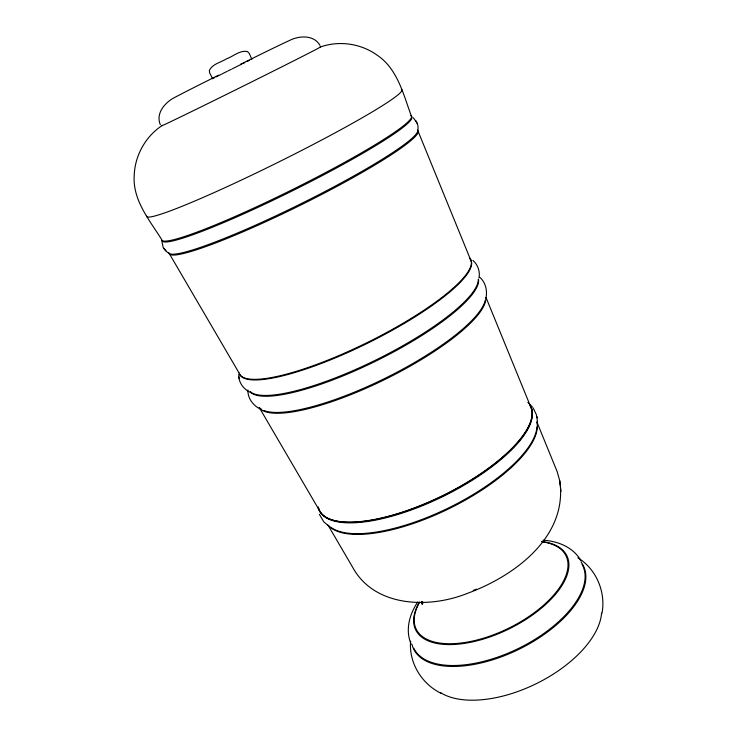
<?xml version="1.0" encoding="UTF-8"?>
<svg xmlns="http://www.w3.org/2000/svg" width="737" height="737" viewBox="0 0 737 737"><rect width="100%" height="100%" fill="white"/><g stroke="black" fill="none" stroke-linecap="round" stroke-linejoin="round"><path stroke-width="1.11" d="M560.433 486.862C564.164 540.322 511.671 577.255 466.982 593.534C428.989 608.67 374.285 607.399 352.489 567.002L327.91 524.947M161.928 241.46L163.163 247.42L167.566 252.616M478.995 278.006C480.248 271.621 477.843 264.583 472.896 260.391M486.088 297.297C487.443 290.138 485.37 282.124 479.787 277.269M418.054 129.362L417.943 125.594L416.589 122.093M410.601 641.172C408.703 662.821 421.813 684.083 441.233 693.397M422.375 601.908L422.108 604.165L422.034 602.083M601.991 613.23C605.961 592.041 596.353 569.102 577.872 557.78M422.31 601.604L421.979 603.557L422.596 601.576M417.778 602C409.477 614.013 405.046 630.218 411.145 644.129M161.919 125.686C145.29 136.686 134.779 155.894 134.189 175.793C132.678 200.271 149.427 219.976 161.578 239.405A139.431 12.925 -26.4 0 0 293.87 188.884A139.431 12.925 -26.4 0 0 410.942 115.516M213.15 78.454L214.338 77.827M216.116 76.906L221.22 74.326M222.012 73.93L226.941 71.452M218.613 75.174C204.25 82.387 189.833 89.49 175.618 96.971C165.613 101.724 155.341 112.973 160.316 124.682M227.797 71.028L231.372 69.25M232.275 68.799L241.8 64.091M240.437 64.322C256.891 56.261 273.252 47.988 289.881 40.295C299.508 35.496 313.999 34.823 319.969 45.381M242.795 63.603L244.795 62.636M247.356 61.383L249.428 60.388M251.824 59.273L249.226 53.322L247.337 51.516C239.755 50.042 233.343 56.417 226.535 58.803C220.787 62.461 212.625 63.833 209.372 70.337L209.658 72.935L212.652 78.767M320.595 46.91C339.37 40.332 361.001 43.566 377.132 55.155C397.962 69.177 403.461 95.045 411.697 116.971M542.985 540.23C557.891 540.967 573.865 547.453 581.189 561.198M251.28 392.812C243.993 389.873 238.162 382.457 238.797 374.359M260.907 409.33C253.427 406.023 247.531 398.395 247.918 389.984M329.918 527.093L323.755 521.814L319.407 514.352M413.346 117.763L417.17 123.208M527.876 402.393L532.455 407.1M163.817 248.48L164.581 249.465M164.941 249.926L165.714 250.921M533.137 407.92L536.389 414.728L537.052 417.87M238.981 372.811L169.077 253.224A138.814 14.685 -26.3 0 0 301.626 204.619A138.814 14.685 -26.3 0 0 417.345 129.869M259.231 407.45L318.771 509.35M415.751 120.546L416.322 121.642M421.85 601.475L422.762 603.456L422.08 601.659M418.192 131.518L471.229 261.322M486.134 297.794L531.672 409.201M536.831 421.859L557.135 471.56L559.733 480.681L560.949 491.515M421.896 601.963L422.393 604.054L422.172 602.028M559.733 480.681L560.249 485.37M536.969 416.801L537.522 423.701M238.926 376.764L239 378.367M529.562 404.383A117.819 41.512 -26.2 0 1 441.85 496.056A117.819 41.512 -26.2 0 1 318.108 507.351M581.18 562.285A94.511 46.459 -26.1 0 1 518.369 649.583A94.511 46.459 -26.1 0 1 412.001 644.47M582.055 564.376A94.023 46.164 -26.1 0 1 519.705 647.851A94.023 46.164 -26.1 0 1 413.807 648.265M541.502 541.511A84.184 40.249 -26.1 0 1 555.514 594.262A84.184 40.249 -26.1 0 1 454.876 644.424A84.184 40.249 -26.1 0 1 419.187 602.479M319.711 47.251A88.587 0.7 -26.4 0 1 242.528 86.45A88.587 0.7 -26.4 0 1 162.49 125.308M401.398 89.38A142.462 9.913 -26.4 0 1 280.272 161.237A142.462 9.913 -26.4 0 1 146.635 215.923M469.819 258.254A128.975 28.522 -26.3 0 1 369.09 341.627A128.975 28.522 -26.3 0 1 239.092 373.005M417.815 130.606A138.888 14.574 -26.3 0 1 293.262 207.53A138.888 14.574 -26.3 0 1 168.58 252.376M411.283 116.446A139.321 13.026 -26.4 0 1 294.349 189.86A139.321 13.026 -26.4 0 1 162.103 240.244M478.608 280.124A127.648 30.217 -26.3 0 1 376.312 360.881A127.648 30.217 -26.3 0 1 250.727 392.416M470.077 258.89A128.929 28.586 -26.3 0 1 369.421 342.3A128.929 28.586 -26.3 0 1 239.442 373.604M478.258 279.277A127.713 30.134 -26.3 0 1 375.879 359.997A127.713 30.134 -26.3 0 1 250.258 391.623M542.063 541.796A83.41 39.853 -26.1 0 1 554.15 594.575A83.41 39.853 -26.1 0 1 454.572 643.604A83.41 39.853 -26.1 0 1 419.666 602.065M537.024 422.762A116.842 42.479 -26.2 0 1 449.8 508.3A116.842 42.479 -26.2 0 1 328.545 525.592M536.987 426.834A116.934 42.433 -26.2 0 1 448.271 508.06A116.934 42.433 -26.2 0 1 330.987 527.434M531.948 410.012A117.708 41.558 -26.2 0 1 434.176 500.644A117.708 41.558 -26.2 0 1 318.347 507.019M529.839 405.193A117.708 41.558 -26.2 0 1 531.663 408.98M529.636 404.585A117.8 41.521 -26.2 0 1 441.951 496.259A117.8 41.521 -26.2 0 1 318.218 507.535M485.812 297.573A126.313 31.875 -26.3 0 1 385.746 379.067A126.313 31.875 -26.3 0 1 260.327 408.851M485.167 300.484A126.377 31.802 -26.3 0 1 386.759 377.473A126.377 31.802 -26.3 0 1 263.975 410.527M261.285 409.164A126.377 31.802 -26.3 0 1 259.866 408.068M601.585 613.11A94.133 49.084 -26.1 0 1 536.407 683.614A94.133 49.084 -26.1 0 1 440.394 692.531M476.415 589.13A77.403 34.206 -26.2 0 1 473.237 590.392"/></g></svg>
